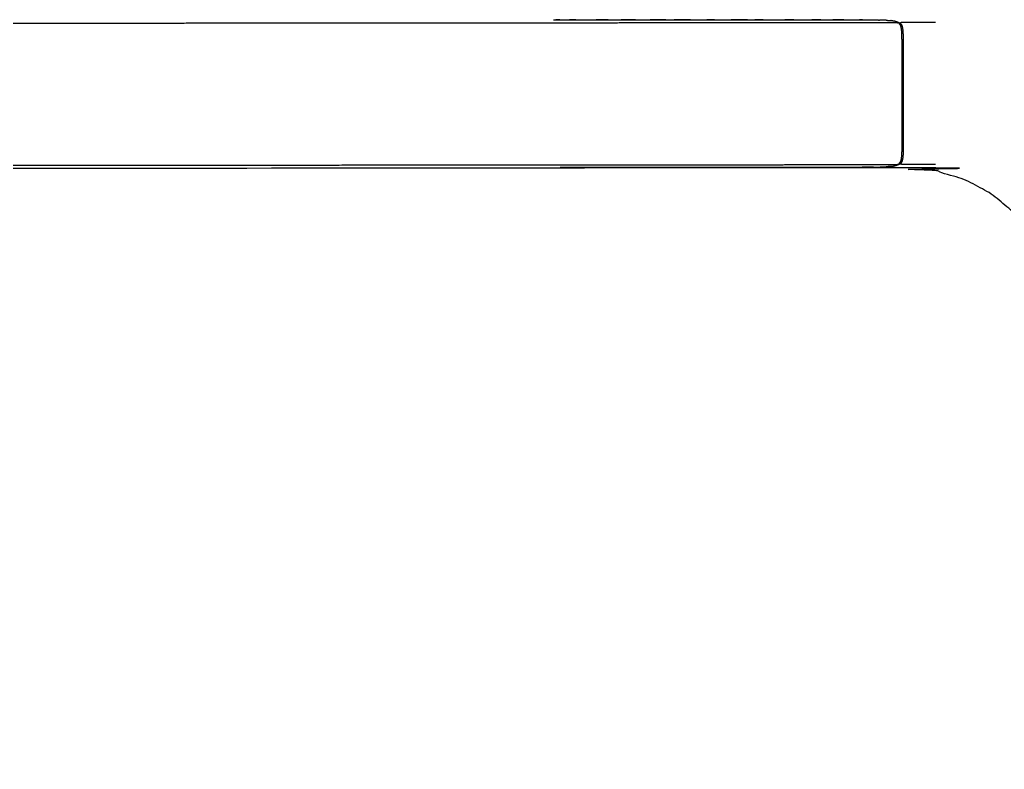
# Model space of a CAD drawing. Header units: millimetres. Extents: x 3429 to 24139, y -631 to 9878.
# Drawn here: x 8294.75 to 8310.54, y 3726.3 to 3738.31 of the extents above; entities that cross this region are included whole.
import ezdxf

# ---------------------------------------------------------------- set-up
doc = ezdxf.new("R2010")
doc.units = ezdxf.units.MM
doc.layers.add('multid_gorunus_4', color=15, linetype='Continuous', lineweight=9)
doc.layers.add('multid_gorunus_5', color=193, linetype='Continuous', lineweight=5)

# ---------------------------------------------------------------- blocks, each defined once
blk = doc.blocks.new('grup-2')
at = {"layer": 'multid_gorunus_4', "lineweight": -3}
for points, knots in [([(2182.119, 6201.733), (2182.133, 6201.733), (2182.146, 6201.733), (2182.164, 6201.733), (2182.181, 6201.733), (2182.202, 6201.733), (2182.224, 6201.733), (2182.249, 6201.733), (2182.274, 6201.733), (2182.304, 6201.733), (2182.333, 6201.733), (2182.367, 6201.733), (2182.4, 6201.733), (2182.435, 6201.733), (2182.469, 6201.733), (2182.501, 6201.733), (2182.534, 6201.733), (2182.561, 6201.733), (2182.589, 6201.733), (2182.608, 6201.733), (2182.627, 6201.733), (2182.64, 6201.732), (2182.653, 6201.732), (2182.662, 6201.73), (2182.671, 6201.728), (2182.677, 6201.725), (2182.684, 6201.721)], [0, 0, 0, 1, 1, 2, 2, 3, 3, 4, 4, 5, 5, 6, 6, 7, 7, 8, 8, 9, 9, 10, 10, 11, 11, 12, 12, 13, 13, 13]), ([(2182.119, 6201.733), (2182.133, 6201.733), (2182.146, 6201.733), (2182.164, 6201.733), (2182.181, 6201.733), (2182.202, 6201.733), (2182.224, 6201.733), (2182.249, 6201.733), (2182.274, 6201.733), (2182.304, 6201.733), (2182.333, 6201.733), (2182.367, 6201.733), (2182.4, 6201.733), (2182.435, 6201.733), (2182.469, 6201.733), (2182.501, 6201.733), (2182.534, 6201.733), (2182.561, 6201.733), (2182.589, 6201.733), (2182.608, 6201.733), (2182.627, 6201.733), (2182.64, 6201.732), (2182.653, 6201.732), (2182.662, 6201.73), (2182.671, 6201.728), (2182.677, 6201.725), (2182.684, 6201.721)], [0, 0, 0, 1, 1, 2, 2, 3, 3, 4, 4, 5, 5, 6, 6, 7, 7, 8, 8, 9, 9, 10, 10, 11, 11, 12, 12, 13, 13, 13]), ([(2182.751, 6201.746), (2182.747, 6201.745), (2182.743, 6201.745), (2182.732, 6201.742), (2182.722, 6201.74), (2182.714, 6201.737), (2182.706, 6201.734), (2182.7, 6201.731), (2182.694, 6201.728), (2182.689, 6201.725), (2182.684, 6201.721), (2182.68, 6201.717), (2182.675, 6201.713), (2182.671, 6201.709), (2182.668, 6201.704), (2182.665, 6201.699), (2182.661, 6201.693), (2182.659, 6201.687), (2182.656, 6201.681), (2182.653, 6201.673), (2182.651, 6201.666), (2182.649, 6201.657), (2182.647, 6201.648), (2182.645, 6201.637), (2182.644, 6201.627), (2182.642, 6201.615), (2182.641, 6201.603), (2182.64, 6201.589), (2182.639, 6201.575), (2182.638, 6201.559), (2182.637, 6201.543), (2182.637, 6201.525), (2182.636, 6201.506), (2182.636, 6201.486), (2182.635, 6201.465), (2182.635, 6201.442), (2182.635, 6201.419), (2182.634, 6201.394), (2182.634, 6201.368), (2182.634, 6201.34), (2182.634, 6201.312), (2182.634, 6201.281), (2182.634, 6201.249), (2182.634, 6201.215), (2182.634, 6201.181), (2182.634, 6201.144), (2182.634, 6201.107), (2182.634, 6201.068), (2182.634, 6201.028), (2182.634, 6200.987), (2182.634, 6200.946), (2182.634, 6200.903), (2182.634, 6200.861), (2182.634, 6200.817), (2182.634, 6200.773), (2182.634, 6200.728), (2182.634, 6200.684), (2182.634, 6200.639), (2182.634, 6200.594), (2182.634, 6200.549), (2182.634, 6200.504), (2182.634, 6200.459), (2182.634, 6200.415), (2182.634, 6200.371), (2182.634, 6200.327), (2182.634, 6200.285), (2182.633, 6200.242), (2182.633, 6200.201), (2182.633, 6200.16), (2182.633, 6200.12), (2182.633, 6200.081), (2182.633, 6200.044), (2182.633, 6200.007), (2182.633, 6199.973), (2182.633, 6199.939), (2182.633, 6199.907), (2182.633, 6199.876), (2182.633, 6199.848), (2182.633, 6199.819), (2182.633, 6199.794), (2182.633, 6199.768), (2182.634, 6199.745), (2182.634, 6199.722), (2182.634, 6199.702), (2182.635, 6199.681), (2182.635, 6199.663), (2182.636, 6199.645), (2182.637, 6199.629), (2182.637, 6199.613), (2182.638, 6199.599), (2182.64, 6199.585), (2182.641, 6199.573), (2182.642, 6199.561), (2182.644, 6199.55), (2182.646, 6199.54), (2182.648, 6199.531), (2182.65, 6199.522), (2182.652, 6199.515), (2182.654, 6199.507), (2182.657, 6199.501), (2182.66, 6199.494), (2182.663, 6199.489), (2182.666, 6199.484), (2182.67, 6199.479), (2182.674, 6199.475), (2182.678, 6199.471), (2182.682, 6199.467), (2182.687, 6199.463), (2182.692, 6199.46), (2182.698, 6199.456), (2182.704, 6199.453), (2182.712, 6199.451), (2182.72, 6199.448), (2182.731, 6199.445), (2182.741, 6199.443), (2182.745, 6199.442), (2182.75, 6199.442)], [123.680145, 123.680145, 123.680145, 124, 124, 125, 125, 126, 126, 127, 127, 128, 128, 129, 129, 130, 130, 131, 131, 132, 132, 133, 133, 134, 134, 135, 135, 136, 136, 137, 137, 138, 138, 139, 139, 140, 140, 141, 141, 142, 142, 143, 143, 144, 144, 145, 145, 146, 146, 147, 147, 148, 148, 149, 149, 150, 150, 151, 151, 152, 152, 153, 153, 154, 154, 155, 155, 156, 156, 157, 157, 158, 158, 159, 159, 160, 160, 161, 161, 162, 162, 163, 163, 164, 164, 165, 165, 166, 166, 167, 167, 168, 168, 169, 169, 170, 170, 171, 171, 172, 172, 173, 173, 174, 174, 175, 175, 176, 176, 177, 177, 178, 178, 179, 179, 180, 180, 180.319855, 180.319855, 180.319855]), ([(2182.751, 6201.746), (2182.747, 6201.745), (2182.743, 6201.745), (2182.732, 6201.742), (2182.722, 6201.74), (2182.714, 6201.737), (2182.706, 6201.734), (2182.7, 6201.731), (2182.694, 6201.728), (2182.689, 6201.725), (2182.684, 6201.721), (2182.68, 6201.717), (2182.675, 6201.713), (2182.671, 6201.709), (2182.668, 6201.704), (2182.665, 6201.699), (2182.661, 6201.693), (2182.659, 6201.687), (2182.656, 6201.681), (2182.653, 6201.673), (2182.651, 6201.666), (2182.649, 6201.657), (2182.647, 6201.648), (2182.645, 6201.637), (2182.644, 6201.627), (2182.642, 6201.615), (2182.641, 6201.603), (2182.64, 6201.589), (2182.639, 6201.575), (2182.638, 6201.559), (2182.637, 6201.543), (2182.637, 6201.525), (2182.636, 6201.506), (2182.636, 6201.486), (2182.635, 6201.465), (2182.635, 6201.442), (2182.635, 6201.419), (2182.634, 6201.394), (2182.634, 6201.368), (2182.634, 6201.34), (2182.634, 6201.312), (2182.634, 6201.281), (2182.634, 6201.249), (2182.634, 6201.215), (2182.634, 6201.181), (2182.634, 6201.144), (2182.634, 6201.107), (2182.634, 6201.068), (2182.634, 6201.028), (2182.634, 6200.987), (2182.634, 6200.946), (2182.634, 6200.903), (2182.634, 6200.861), (2182.634, 6200.817), (2182.634, 6200.773), (2182.634, 6200.728), (2182.634, 6200.684), (2182.634, 6200.639), (2182.634, 6200.594), (2182.634, 6200.549), (2182.634, 6200.504), (2182.634, 6200.459), (2182.634, 6200.415), (2182.634, 6200.371), (2182.634, 6200.327), (2182.634, 6200.285), (2182.633, 6200.242), (2182.633, 6200.201), (2182.633, 6200.16), (2182.633, 6200.12), (2182.633, 6200.081), (2182.633, 6200.044), (2182.633, 6200.007), (2182.633, 6199.973), (2182.633, 6199.939), (2182.633, 6199.907), (2182.633, 6199.876), (2182.633, 6199.848), (2182.633, 6199.819), (2182.633, 6199.794), (2182.633, 6199.768), (2182.634, 6199.745), (2182.634, 6199.722), (2182.634, 6199.702), (2182.635, 6199.681), (2182.635, 6199.663), (2182.636, 6199.645), (2182.637, 6199.629), (2182.637, 6199.613), (2182.638, 6199.599), (2182.64, 6199.585), (2182.641, 6199.573), (2182.642, 6199.561), (2182.644, 6199.55), (2182.646, 6199.54), (2182.648, 6199.531), (2182.65, 6199.522), (2182.652, 6199.515), (2182.654, 6199.507), (2182.657, 6199.501), (2182.66, 6199.494), (2182.663, 6199.489), (2182.666, 6199.484), (2182.67, 6199.479), (2182.674, 6199.475), (2182.678, 6199.471), (2182.682, 6199.467), (2182.687, 6199.463), (2182.692, 6199.46), (2182.698, 6199.456), (2182.704, 6199.453), (2182.712, 6199.451), (2182.72, 6199.448), (2182.731, 6199.445), (2182.741, 6199.443), (2182.745, 6199.442), (2182.75, 6199.442)], [123.680145, 123.680145, 123.680145, 124, 124, 125, 125, 126, 126, 127, 127, 128, 128, 129, 129, 130, 130, 131, 131, 132, 132, 133, 133, 134, 134, 135, 135, 136, 136, 137, 137, 138, 138, 139, 139, 140, 140, 141, 141, 142, 142, 143, 143, 144, 144, 145, 145, 146, 146, 147, 147, 148, 148, 149, 149, 150, 150, 151, 151, 152, 152, 153, 153, 154, 154, 155, 155, 156, 156, 157, 157, 158, 158, 159, 159, 160, 160, 161, 161, 162, 162, 163, 163, 164, 164, 165, 165, 166, 166, 167, 167, 168, 168, 169, 169, 170, 170, 171, 171, 172, 172, 173, 173, 174, 174, 175, 175, 176, 176, 177, 177, 178, 178, 179, 179, 180, 180, 180.319855, 180.319855, 180.319855]), ([(2182.707, 6201.721), (2182.712, 6201.725), (2182.718, 6201.728), (2182.723, 6201.732), (2182.728, 6201.736)], [1, 1, 1, 2, 2, 3, 3, 3]), ([(2182.707, 6201.721), (2182.712, 6201.725), (2182.718, 6201.728), (2182.723, 6201.732), (2182.728, 6201.736)], [1, 1, 1, 2, 2, 3, 3, 3]), ([(2233.072, 6198.072), (2233.068, 6198.079), (2233.064, 6198.086), (2233.053, 6198.097), (2233.041, 6198.107), (2233.02, 6198.123), (2232.998, 6198.14), (2232.964, 6198.165), (2232.929, 6198.19), (2232.878, 6198.227), (2232.827, 6198.264), (2232.763, 6198.31), (2232.699, 6198.357), (2232.625, 6198.409), (2232.551, 6198.461), (2232.47, 6198.517), (2232.389, 6198.573), (2232.305, 6198.63), (2232.221, 6198.687), (2232.133, 6198.745), (2232.046, 6198.802), (2231.957, 6198.859), (2231.867, 6198.916), (2231.776, 6198.973), (2231.685, 6199.03), (2231.593, 6199.085), (2231.5, 6199.141), (2231.407, 6199.196), (2231.314, 6199.25), (2231.22, 6199.304), (2231.126, 6199.357), (2231.032, 6199.409), (2230.937, 6199.462), (2230.841, 6199.513), (2230.745, 6199.564), (2230.649, 6199.615), (2230.552, 6199.665), (2230.454, 6199.714), (2230.357, 6199.763), (2230.258, 6199.811), (2230.16, 6199.859), (2230.061, 6199.906), (2229.962, 6199.952), (2229.862, 6199.998), (2229.761, 6200.044), (2229.661, 6200.088), (2229.56, 6200.133), (2229.458, 6200.176), (2229.356, 6200.219), (2229.254, 6200.261), (2229.151, 6200.304), (2229.048, 6200.345), (2228.945, 6200.386), (2228.841, 6200.425), (2228.737, 6200.465), (2228.632, 6200.504), (2228.527, 6200.542), (2228.421, 6200.579), (2228.316, 6200.617), (2228.21, 6200.653), (2228.103, 6200.689), (2227.996, 6200.723), (2227.89, 6200.758), (2227.782, 6200.791), (2227.674, 6200.825), (2227.566, 6200.857), (2227.458, 6200.889), (2227.349, 6200.92), (2227.24, 6200.95), (2227.13, 6200.98), (2227.021, 6201.009), (2226.91, 6201.037), (2226.8, 6201.065), (2226.689, 6201.092), (2226.579, 6201.118), (2226.467, 6201.144), (2226.356, 6201.169), (2226.244, 6201.193), (2226.132, 6201.216), (2226.019, 6201.239), (2225.907, 6201.261), (2225.794, 6201.282), (2225.681, 6201.303), (2225.563, 6201.322), (2225.446, 6201.342), (2225.32, 6201.36), (2225.194, 6201.378), (2225.055, 6201.395), (2224.916, 6201.412), (2224.761, 6201.427), (2224.606, 6201.443), (2224.431, 6201.457), (2224.255, 6201.472), (2224.055, 6201.485), (2223.855, 6201.498), (2223.626, 6201.51), (2223.397, 6201.523), (2223.136, 6201.534), (2222.875, 6201.545), (2222.577, 6201.555), (2222.279, 6201.566), (2221.941, 6201.575), (2221.603, 6201.584), (2221.22, 6201.593), (2220.837, 6201.601), (2220.406, 6201.609), (2219.975, 6201.617), (2219.491, 6201.624), (2219.007, 6201.631), (2218.467, 6201.637), (2217.927, 6201.643), (2217.326, 6201.649), (2216.725, 6201.654), (2216.06, 6201.66), (2215.395, 6201.665), (2214.673, 6201.669), (2213.951, 6201.674), (2213.181, 6201.678), (2212.411, 6201.682), (2211.6, 6201.686), (2210.79, 6201.689), (2209.947, 6201.693), (2209.104, 6201.696), (2208.236, 6201.698), (2207.369, 6201.701), (2206.486, 6201.704), (2205.602, 6201.706), (2204.71, 6201.708), (2203.818, 6201.71), (2202.926, 6201.712), (2202.034, 6201.714), (2201.15, 6201.715), (2200.266, 6201.717), (2199.397, 6201.718), (2198.529, 6201.719), (2197.684, 6201.72), (2197.44, 6201.721), (2196.627, 6201.721), (2195.815, 6201.722), (2195.042, 6201.723), (2194.269, 6201.724), (2193.545, 6201.724), (2192.82, 6201.725), (2192.151, 6201.725), (2191.483, 6201.726), (2190.878, 6201.727), (2190.274, 6201.727), (2189.73, 6201.727), (2189.185, 6201.728), (2188.698, 6201.728), (2188.211, 6201.729), (2187.778, 6201.729), (2187.344, 6201.729), (2186.961, 6201.73), (2186.577, 6201.73), (2186.24, 6201.73), (2185.903, 6201.73), (2185.609, 6201.731), (2185.315, 6201.731), (2185.06, 6201.731), (2184.805, 6201.731), (2184.587, 6201.731), (2184.368, 6201.732), (2184.182, 6201.732), (2183.996, 6201.732), (2183.841, 6201.732), (2183.686, 6201.732), (2183.558, 6201.732), (2183.43, 6201.732), (2183.327, 6201.732), (2183.224, 6201.732), (2183.143, 6201.732), (2183.062, 6201.733), (2183, 6201.733), (2182.938, 6201.733), (2182.893, 6201.733), (2182.847, 6201.733), (2182.815, 6201.733), (2182.783, 6201.733), (2182.762, 6201.732), (2182.741, 6201.732), (2182.73, 6201.73), (2182.718, 6201.728)], [0, 0, 0, 1, 1, 2, 2, 3, 3, 4, 4, 5, 5, 6, 6, 7, 7, 8, 8, 9, 9, 10, 10, 11, 11, 12, 12, 13, 13, 14, 14, 15, 15, 16, 16, 17, 17, 18, 18, 19, 19, 20, 20, 21, 21, 22, 22, 23, 23, 24, 24, 25, 25, 26, 26, 27, 27, 28, 28, 29, 29, 30, 30, 31, 31, 32, 32, 33, 33, 34, 34, 35, 35, 36, 36, 37, 37, 38, 38, 39, 39, 40, 40, 41, 41, 42, 42, 43, 43, 44, 44, 45, 45, 46, 46, 47, 47, 48, 48, 49, 49, 50, 50, 51, 51, 52, 52, 53, 53, 54, 54, 55, 55, 56, 56, 57, 57, 58, 58, 59, 59, 60, 60, 61, 61, 62, 62, 63, 63, 64, 64, 65, 65, 66, 66, 67, 67, 68, 68, 69, 69, 70, 70, 71, 71, 72, 72, 73, 73, 74, 74, 75, 75, 76, 76, 77, 77, 78, 78, 79, 79, 80, 80, 81, 81, 82, 82, 83, 83, 84, 84, 85, 85, 86, 86, 87, 87, 88, 88, 89, 89, 90, 90, 91, 91, 91]), ([(2233.072, 6198.072), (2233.068, 6198.079), (2233.064, 6198.086), (2233.053, 6198.097), (2233.041, 6198.107), (2233.02, 6198.123), (2232.998, 6198.14), (2232.964, 6198.165), (2232.929, 6198.19), (2232.878, 6198.227), (2232.827, 6198.264), (2232.763, 6198.31), (2232.699, 6198.357), (2232.625, 6198.409), (2232.551, 6198.461), (2232.47, 6198.517), (2232.389, 6198.573), (2232.305, 6198.63), (2232.221, 6198.687), (2232.133, 6198.745), (2232.046, 6198.802), (2231.957, 6198.859), (2231.867, 6198.916), (2231.776, 6198.973), (2231.685, 6199.03), (2231.593, 6199.085), (2231.5, 6199.141), (2231.407, 6199.196), (2231.314, 6199.25), (2231.22, 6199.304), (2231.126, 6199.357), (2231.032, 6199.409), (2230.937, 6199.462), (2230.841, 6199.513), (2230.745, 6199.564), (2230.649, 6199.615), (2230.552, 6199.665), (2230.454, 6199.714), (2230.357, 6199.763), (2230.258, 6199.811), (2230.16, 6199.859), (2230.061, 6199.906), (2229.962, 6199.952), (2229.862, 6199.998), (2229.761, 6200.044), (2229.661, 6200.088), (2229.56, 6200.133), (2229.458, 6200.176), (2229.356, 6200.219), (2229.254, 6200.261), (2229.151, 6200.304), (2229.048, 6200.345), (2228.945, 6200.386), (2228.841, 6200.425), (2228.737, 6200.465), (2228.632, 6200.504), (2228.527, 6200.542), (2228.421, 6200.579), (2228.316, 6200.617), (2228.21, 6200.653), (2228.103, 6200.689), (2227.996, 6200.723), (2227.89, 6200.758), (2227.782, 6200.791), (2227.674, 6200.825), (2227.566, 6200.857), (2227.458, 6200.889), (2227.349, 6200.92), (2227.24, 6200.95), (2227.13, 6200.98), (2227.021, 6201.009), (2226.91, 6201.037), (2226.8, 6201.065), (2226.689, 6201.092), (2226.579, 6201.118), (2226.467, 6201.144), (2226.356, 6201.169), (2226.244, 6201.193), (2226.132, 6201.216), (2226.019, 6201.239), (2225.907, 6201.261), (2225.794, 6201.282), (2225.681, 6201.303), (2225.563, 6201.322), (2225.446, 6201.342), (2225.32, 6201.36), (2225.194, 6201.378), (2225.055, 6201.395), (2224.916, 6201.412), (2224.761, 6201.427), (2224.606, 6201.443), (2224.431, 6201.457), (2224.255, 6201.472), (2224.055, 6201.485), (2223.855, 6201.498), (2223.626, 6201.51), (2223.397, 6201.523), (2223.136, 6201.534), (2222.875, 6201.545), (2222.577, 6201.555), (2222.279, 6201.566), (2221.941, 6201.575), (2221.603, 6201.584), (2221.22, 6201.593), (2220.837, 6201.601), (2220.406, 6201.609), (2219.975, 6201.617), (2219.491, 6201.624), (2219.007, 6201.631), (2218.467, 6201.637), (2217.927, 6201.643), (2217.326, 6201.649), (2216.725, 6201.654), (2216.06, 6201.66), (2215.395, 6201.665), (2214.673, 6201.669), (2213.951, 6201.674), (2213.181, 6201.678), (2212.411, 6201.682), (2211.6, 6201.686), (2210.79, 6201.689), (2209.947, 6201.693), (2209.104, 6201.696), (2208.236, 6201.698), (2207.369, 6201.701), (2206.486, 6201.704), (2205.602, 6201.706), (2204.71, 6201.708), (2203.818, 6201.71), (2202.926, 6201.712), (2202.034, 6201.714), (2201.15, 6201.715), (2200.266, 6201.717), (2199.397, 6201.718), (2198.529, 6201.719), (2197.684, 6201.72), (2197.44, 6201.721), (2196.627, 6201.721), (2195.815, 6201.722), (2195.042, 6201.723), (2194.269, 6201.724), (2193.545, 6201.724), (2192.82, 6201.725), (2192.151, 6201.725), (2191.483, 6201.726), (2190.878, 6201.727), (2190.274, 6201.727), (2189.73, 6201.727), (2189.185, 6201.728), (2188.698, 6201.728), (2188.211, 6201.729), (2187.778, 6201.729), (2187.344, 6201.729), (2186.961, 6201.73), (2186.577, 6201.73), (2186.24, 6201.73), (2185.903, 6201.73), (2185.609, 6201.731), (2185.315, 6201.731), (2185.06, 6201.731), (2184.805, 6201.731), (2184.587, 6201.731), (2184.368, 6201.732), (2184.182, 6201.732), (2183.996, 6201.732), (2183.841, 6201.732), (2183.686, 6201.732), (2183.558, 6201.732), (2183.43, 6201.732), (2183.327, 6201.732), (2183.224, 6201.732), (2183.143, 6201.732), (2183.062, 6201.733), (2183, 6201.733), (2182.938, 6201.733), (2182.893, 6201.733), (2182.847, 6201.733), (2182.815, 6201.733), (2182.783, 6201.733), (2182.762, 6201.732), (2182.741, 6201.732), (2182.73, 6201.73), (2182.718, 6201.728)], [0, 0, 0, 1, 1, 2, 2, 3, 3, 4, 4, 5, 5, 6, 6, 7, 7, 8, 8, 9, 9, 10, 10, 11, 11, 12, 12, 13, 13, 14, 14, 15, 15, 16, 16, 17, 17, 18, 18, 19, 19, 20, 20, 21, 21, 22, 22, 23, 23, 24, 24, 25, 25, 26, 26, 27, 27, 28, 28, 29, 29, 30, 30, 31, 31, 32, 32, 33, 33, 34, 34, 35, 35, 36, 36, 37, 37, 38, 38, 39, 39, 40, 40, 41, 41, 42, 42, 43, 43, 44, 44, 45, 45, 46, 46, 47, 47, 48, 48, 49, 49, 50, 50, 51, 51, 52, 52, 53, 53, 54, 54, 55, 55, 56, 56, 57, 57, 58, 58, 59, 59, 60, 60, 61, 61, 62, 62, 63, 63, 64, 64, 65, 65, 66, 66, 67, 67, 68, 68, 69, 69, 70, 70, 71, 71, 72, 72, 73, 73, 74, 74, 75, 75, 76, 76, 77, 77, 78, 78, 79, 79, 80, 80, 81, 81, 82, 82, 83, 83, 84, 84, 85, 85, 86, 86, 87, 87, 88, 88, 89, 89, 90, 90, 91, 91, 91]), ([(2182.728, 6201.736), (2182.735, 6201.739), (2182.741, 6201.742), (2182.749, 6201.745), (2182.758, 6201.748), (2182.768, 6201.751), (2182.779, 6201.753)], [0, 0, 0, 1, 1, 2, 2, 3, 3, 3]), ([(2182.728, 6201.736), (2182.735, 6201.739), (2182.741, 6201.742), (2182.749, 6201.745), (2182.758, 6201.748), (2182.768, 6201.751), (2182.779, 6201.753)], [0, 0, 0, 1, 1, 2, 2, 3, 3, 3]), ([(2182.779, 6201.753), (2182.791, 6201.755), (2182.804, 6201.757), (2182.818, 6201.759), (2182.831, 6201.762)], [1, 1, 1, 2, 2, 3, 3, 3]), ([(2182.779, 6201.753), (2182.791, 6201.755), (2182.804, 6201.757), (2182.818, 6201.759), (2182.831, 6201.762)], [1, 1, 1, 2, 2, 3, 3, 3]), ([(2182.91, 6201.768), (2182.888, 6201.767), (2182.866, 6201.765), (2182.849, 6201.763), (2182.831, 6201.762)], [0, 0, 0, 1, 1, 2, 2, 2]), ([(2182.91, 6201.768), (2182.888, 6201.767), (2182.866, 6201.765), (2182.849, 6201.763), (2182.831, 6201.762)], [0, 0, 0, 1, 1, 2, 2, 2]), ([(2182.91, 6201.768), (2182.931, 6201.769), (2182.951, 6201.769), (2182.978, 6201.771), (2183.004, 6201.772), (2183.008, 6201.772), (2183.012, 6201.772)], [419, 419, 419, 420, 420, 421, 421, 421.133835, 421.133835, 421.133835]), ([(2182.91, 6201.768), (2182.931, 6201.769), (2182.951, 6201.769), (2182.978, 6201.771), (2183.004, 6201.772), (2183.008, 6201.772), (2183.012, 6201.772)], [419, 419, 419, 420, 420, 421, 421, 421.133835, 421.133835, 421.133835]), ([(2188.242, 6201.773), (2188.239, 6201.773), (2188.236, 6201.773), (2188.177, 6201.773), (2188.118, 6201.773), (2188.051, 6201.773), (2187.984, 6201.773), (2187.908, 6201.773), (2187.832, 6201.774), (2187.747, 6201.774), (2187.662, 6201.774), (2187.566, 6201.774), (2187.471, 6201.774), (2187.367, 6201.774), (2187.262, 6201.774), (2187.151, 6201.774), (2187.039, 6201.774), (2186.921, 6201.774), (2186.803, 6201.774), (2186.68, 6201.774), (2186.557, 6201.775), (2186.431, 6201.775), (2186.304, 6201.775), (2186.175, 6201.775), (2186.045, 6201.775), (2185.915, 6201.775), (2185.784, 6201.775), (2185.654, 6201.775), (2185.523, 6201.775), (2185.394, 6201.775), (2185.265, 6201.776), (2185.138, 6201.776), (2185.012, 6201.776), (2184.889, 6201.776), (2184.766, 6201.776), (2184.648, 6201.776), (2184.53, 6201.776), (2184.418, 6201.776), (2184.306, 6201.776), (2184.202, 6201.776), (2184.098, 6201.777), (2184.003, 6201.777), (2183.907, 6201.777), (2183.822, 6201.777), (2183.737, 6201.777), (2183.661, 6201.777), (2183.585, 6201.777), (2183.518, 6201.777), (2183.451, 6201.777), (2183.392, 6201.777), (2183.333, 6201.776), (2183.313, 6201.776), (2183.292, 6201.775), (2183.241, 6201.775), (2183.19, 6201.774), (2183.145, 6201.774), (2183.101, 6201.774), (2183.064, 6201.773), (2183.026, 6201.772), (2183.019, 6201.772), (2183.012, 6201.772)], [388.945268, 388.945268, 388.945268, 389, 389, 390, 390, 391, 391, 392, 392, 393, 393, 394, 394, 395, 395, 396, 396, 397, 397, 398, 398, 399, 399, 400, 400, 401, 401, 402, 402, 403, 403, 404, 404, 405, 405, 406, 406, 407, 407, 408, 408, 409, 409, 410, 410, 411, 411, 412, 412, 413, 413, 414, 414, 415, 415, 416, 416, 417, 417, 417.210526, 417.210526, 417.210526]), ([(2188.242, 6201.773), (2188.239, 6201.773), (2188.236, 6201.773), (2188.177, 6201.773), (2188.118, 6201.773), (2188.051, 6201.773), (2187.984, 6201.773), (2187.908, 6201.773), (2187.832, 6201.774), (2187.747, 6201.774), (2187.662, 6201.774), (2187.566, 6201.774), (2187.471, 6201.774), (2187.367, 6201.774), (2187.262, 6201.774), (2187.151, 6201.774), (2187.039, 6201.774), (2186.921, 6201.774), (2186.803, 6201.774), (2186.68, 6201.774), (2186.557, 6201.775), (2186.431, 6201.775), (2186.304, 6201.775), (2186.175, 6201.775), (2186.045, 6201.775), (2185.915, 6201.775), (2185.784, 6201.775), (2185.654, 6201.775), (2185.523, 6201.775), (2185.394, 6201.775), (2185.265, 6201.776), (2185.138, 6201.776), (2185.012, 6201.776), (2184.889, 6201.776), (2184.766, 6201.776), (2184.648, 6201.776), (2184.53, 6201.776), (2184.418, 6201.776), (2184.306, 6201.776), (2184.202, 6201.776), (2184.098, 6201.777), (2184.003, 6201.777), (2183.907, 6201.777), (2183.822, 6201.777), (2183.737, 6201.777), (2183.661, 6201.777), (2183.585, 6201.777), (2183.518, 6201.777), (2183.451, 6201.777), (2183.392, 6201.777), (2183.333, 6201.776), (2183.313, 6201.776), (2183.292, 6201.775), (2183.241, 6201.775), (2183.19, 6201.774), (2183.145, 6201.774), (2183.101, 6201.774), (2183.064, 6201.773), (2183.026, 6201.772), (2183.019, 6201.772), (2183.012, 6201.772)], [388.945268, 388.945268, 388.945268, 389, 389, 390, 390, 391, 391, 392, 392, 393, 393, 394, 394, 395, 395, 396, 396, 397, 397, 398, 398, 399, 399, 400, 400, 401, 401, 402, 402, 403, 403, 404, 404, 405, 405, 406, 406, 407, 407, 408, 408, 409, 409, 410, 410, 411, 411, 412, 412, 413, 413, 414, 414, 415, 415, 416, 416, 417, 417, 417.210526, 417.210526, 417.210526]), ([(2183.286, 6201.777), (2183.293, 6201.777), (2183.3, 6201.777), (2183.317, 6201.777), (2183.334, 6201.777)], [365.889986, 365.889986, 365.889986, 366, 366, 366.2533175, 366.2533175, 366.2533175]), ([(2183.286, 6201.777), (2183.293, 6201.777), (2183.3, 6201.777), (2183.317, 6201.777), (2183.334, 6201.777)], [365.889986, 365.889986, 365.889986, 366, 366, 366.2533175, 366.2533175, 366.2533175]), ([(2183.585, 6201.777), (2183.587, 6201.777), (2183.588, 6201.777), (2183.675, 6201.777), (2183.761, 6201.777)], [367.976517, 367.976517, 367.976517, 368, 368, 369, 369, 369]), ([(2183.585, 6201.777), (2183.587, 6201.777), (2183.588, 6201.777), (2183.675, 6201.777), (2183.761, 6201.777)], [367.976517, 367.976517, 367.976517, 368, 368, 369, 369, 369]), ([(2185.133, 6201.776), (2185.264, 6201.776), (2185.394, 6201.776), (2185.395, 6201.776), (2185.395, 6201.776)], [147, 147, 147, 148, 148, 148.002713, 148.002713, 148.002713]), ([(2185.133, 6201.776), (2185.264, 6201.776), (2185.394, 6201.776), (2185.395, 6201.776), (2185.395, 6201.776)], [147, 147, 147, 148, 148, 148.002713, 148.002713, 148.002713]), ([(2186.045, 6201.775), (2186.114, 6201.775), (2186.184, 6201.775), (2186.244, 6201.775), (2186.305, 6201.775)], [150.471308, 150.471308, 150.471308, 151, 151, 151.472958, 151.472958, 151.472958]), ([(2186.045, 6201.775), (2186.114, 6201.775), (2186.184, 6201.775), (2186.244, 6201.775), (2186.305, 6201.775)], [150.471308, 150.471308, 150.471308, 151, 151, 151.472958, 151.472958, 151.472958]), ([(2186.44, 6201.775), (2186.564, 6201.775), (2186.689, 6201.775), (2186.689, 6201.775), (2186.689, 6201.775)], [152, 152, 152, 153, 153, 153.001465, 153.001465, 153.001465]), ([(2186.44, 6201.775), (2186.564, 6201.775), (2186.689, 6201.775), (2186.689, 6201.775), (2186.689, 6201.775)], [152, 152, 152, 153, 153, 153.001465, 153.001465, 153.001465]), ([(2186.927, 6201.774), (2187.04, 6201.774), (2187.153, 6201.774), (2187.154, 6201.774), (2187.154, 6201.774)], [154, 154, 154, 155, 155, 155.002286, 155.002286, 155.002286]), ([(2186.927, 6201.774), (2187.04, 6201.774), (2187.153, 6201.774), (2187.154, 6201.774), (2187.154, 6201.774)], [154, 154, 154, 155, 155, 155.002286, 155.002286, 155.002286]), ([(2187.364, 6201.774), (2187.461, 6201.774), (2187.557, 6201.774), (2187.557, 6201.774), (2187.557, 6201.774)], [156, 156, 156, 157, 157, 157.001308, 157.001308, 157.001308]), ([(2187.364, 6201.774), (2187.461, 6201.774), (2187.557, 6201.774), (2187.557, 6201.774), (2187.557, 6201.774)], [156, 156, 156, 157, 157, 157.001308, 157.001308, 157.001308]), ([(2182.707, 6201.721), (2182.703, 6201.717), (2182.699, 6201.713), (2182.695, 6201.709), (2182.691, 6201.704), (2182.688, 6201.699), (2182.685, 6201.693), (2182.682, 6201.687), (2182.679, 6201.681), (2182.677, 6201.673), (2182.674, 6201.666), (2182.672, 6201.657), (2182.67, 6201.648), (2182.669, 6201.637), (2182.667, 6201.627), (2182.666, 6201.615), (2182.664, 6201.603), (2182.663, 6201.589), (2182.662, 6201.575), (2182.661, 6201.559), (2182.661, 6201.543), (2182.66, 6201.525), (2182.659, 6201.506), (2182.659, 6201.486), (2182.659, 6201.465), (2182.658, 6201.442), (2182.658, 6201.419), (2182.658, 6201.394), (2182.658, 6201.368), (2182.658, 6201.34), (2182.658, 6201.312), (2182.658, 6201.281), (2182.658, 6201.249), (2182.658, 6201.215), (2182.658, 6201.181), (2182.658, 6201.144), (2182.658, 6201.107), (2182.658, 6201.068), (2182.658, 6201.028), (2182.658, 6200.987), (2182.657, 6200.946), (2182.657, 6200.903), (2182.657, 6200.861), (2182.657, 6200.817), (2182.657, 6200.773), (2182.657, 6200.728), (2182.657, 6200.684), (2182.657, 6200.639), (2182.657, 6200.594), (2182.657, 6200.549), (2182.657, 6200.504), (2182.657, 6200.459), (2182.657, 6200.415), (2182.657, 6200.371), (2182.657, 6200.327), (2182.657, 6200.285), (2182.657, 6200.242), (2182.657, 6200.201), (2182.657, 6200.16), (2182.657, 6200.12), (2182.657, 6200.081), (2182.657, 6200.044), (2182.657, 6200.007), (2182.657, 6199.973), (2182.657, 6199.939), (2182.657, 6199.907), (2182.657, 6199.876), (2182.657, 6199.848), (2182.657, 6199.819), (2182.657, 6199.794), (2182.657, 6199.768), (2182.657, 6199.745), (2182.657, 6199.722), (2182.658, 6199.702), (2182.658, 6199.681), (2182.659, 6199.663), (2182.659, 6199.645), (2182.66, 6199.629), (2182.661, 6199.613), (2182.662, 6199.599), (2182.663, 6199.585), (2182.664, 6199.573), (2182.666, 6199.561), (2182.667, 6199.55), (2182.669, 6199.54), (2182.671, 6199.531), (2182.673, 6199.522), (2182.675, 6199.515), (2182.678, 6199.507), (2182.681, 6199.501), (2182.683, 6199.494), (2182.687, 6199.489), (2182.69, 6199.484), (2182.693, 6199.479), (2182.697, 6199.475), (2182.701, 6199.471), (2182.706, 6199.467)], [-32, -32, -32, -31, -31, -30, -30, -29, -29, -28, -28, -27, -27, -26, -26, -25, -25, -24, -24, -23, -23, -22, -22, -21, -21, -20, -20, -19, -19, -18, -18, -17, -17, -16, -16, -15, -15, -14, -14, -13, -13, -12, -12, -11, -11, -10, -10, -9, -9, -8, -8, -7, -7, -6, -6, -5, -5, -4, -4, -3, -3, -2, -2, -1, -1, 0, 0, 1, 1, 2, 2, 3, 3, 4, 4, 5, 5, 6, 6, 7, 7, 8, 8, 9, 9, 10, 10, 11, 11, 12, 12, 13, 13, 14, 14, 15, 15, 16, 16, 16]), ([(2182.707, 6201.721), (2182.703, 6201.717), (2182.699, 6201.713), (2182.695, 6201.709), (2182.691, 6201.704), (2182.688, 6201.699), (2182.685, 6201.693), (2182.682, 6201.687), (2182.679, 6201.681), (2182.677, 6201.673), (2182.674, 6201.666), (2182.672, 6201.657), (2182.67, 6201.648), (2182.669, 6201.637), (2182.667, 6201.627), (2182.666, 6201.615), (2182.664, 6201.603), (2182.663, 6201.589), (2182.662, 6201.575), (2182.661, 6201.559), (2182.661, 6201.543), (2182.66, 6201.525), (2182.659, 6201.506), (2182.659, 6201.486), (2182.659, 6201.465), (2182.658, 6201.442), (2182.658, 6201.419), (2182.658, 6201.394), (2182.658, 6201.368), (2182.658, 6201.34), (2182.658, 6201.312), (2182.658, 6201.281), (2182.658, 6201.249), (2182.658, 6201.215), (2182.658, 6201.181), (2182.658, 6201.144), (2182.658, 6201.107), (2182.658, 6201.068), (2182.658, 6201.028), (2182.658, 6200.987), (2182.657, 6200.946), (2182.657, 6200.903), (2182.657, 6200.861), (2182.657, 6200.817), (2182.657, 6200.773), (2182.657, 6200.728), (2182.657, 6200.684), (2182.657, 6200.639), (2182.657, 6200.594), (2182.657, 6200.549), (2182.657, 6200.504), (2182.657, 6200.459), (2182.657, 6200.415), (2182.657, 6200.371), (2182.657, 6200.327), (2182.657, 6200.285), (2182.657, 6200.242), (2182.657, 6200.201), (2182.657, 6200.16), (2182.657, 6200.12), (2182.657, 6200.081), (2182.657, 6200.044), (2182.657, 6200.007), (2182.657, 6199.973), (2182.657, 6199.939), (2182.657, 6199.907), (2182.657, 6199.876), (2182.657, 6199.848), (2182.657, 6199.819), (2182.657, 6199.794), (2182.657, 6199.768), (2182.657, 6199.745), (2182.657, 6199.722), (2182.658, 6199.702), (2182.658, 6199.681), (2182.659, 6199.663), (2182.659, 6199.645), (2182.66, 6199.629), (2182.661, 6199.613), (2182.662, 6199.599), (2182.663, 6199.585), (2182.664, 6199.573), (2182.666, 6199.561), (2182.667, 6199.55), (2182.669, 6199.54), (2182.671, 6199.531), (2182.673, 6199.522), (2182.675, 6199.515), (2182.678, 6199.507), (2182.681, 6199.501), (2182.683, 6199.494), (2182.687, 6199.489), (2182.69, 6199.484), (2182.693, 6199.479), (2182.697, 6199.475), (2182.701, 6199.471), (2182.706, 6199.467)], [-32, -32, -32, -31, -31, -30, -30, -29, -29, -28, -28, -27, -27, -26, -26, -25, -25, -24, -24, -23, -23, -22, -22, -21, -21, -20, -20, -19, -19, -18, -18, -17, -17, -16, -16, -15, -15, -14, -14, -13, -13, -12, -12, -11, -11, -10, -10, -9, -9, -8, -8, -7, -7, -6, -6, -5, -5, -4, -4, -3, -3, -2, -2, -1, -1, 0, 0, 1, 1, 2, 2, 3, 3, 4, 4, 5, 5, 6, 6, 7, 7, 8, 8, 9, 9, 10, 10, 11, 11, 12, 12, 13, 13, 14, 14, 15, 15, 16, 16, 16]), ([(2182.117, 6199.455), (2182.131, 6199.455), (2182.144, 6199.455), (2182.162, 6199.455), (2182.179, 6199.455), (2182.201, 6199.455), (2182.222, 6199.455), (2182.248, 6199.455), (2182.273, 6199.455), (2182.302, 6199.455), (2182.332, 6199.455), (2182.365, 6199.455), (2182.399, 6199.455), (2182.433, 6199.455), (2182.467, 6199.455), (2182.5, 6199.455), (2182.532, 6199.455), (2182.56, 6199.455), (2182.587, 6199.455), (2182.606, 6199.455), (2182.625, 6199.455), (2182.638, 6199.456), (2182.651, 6199.456), (2182.66, 6199.458), (2182.669, 6199.46), (2182.676, 6199.463), (2182.682, 6199.467)], [0, 0, 0, 1, 1, 2, 2, 3, 3, 4, 4, 5, 5, 6, 6, 7, 7, 8, 8, 9, 9, 10, 10, 11, 11, 12, 12, 13, 13, 13]), ([(2182.117, 6199.455), (2182.131, 6199.455), (2182.144, 6199.455), (2182.162, 6199.455), (2182.179, 6199.455), (2182.201, 6199.455), (2182.222, 6199.455), (2182.248, 6199.455), (2182.273, 6199.455), (2182.302, 6199.455), (2182.332, 6199.455), (2182.365, 6199.455), (2182.399, 6199.455), (2182.433, 6199.455), (2182.467, 6199.455), (2182.5, 6199.455), (2182.532, 6199.455), (2182.56, 6199.455), (2182.587, 6199.455), (2182.606, 6199.455), (2182.625, 6199.455), (2182.638, 6199.456), (2182.651, 6199.456), (2182.66, 6199.458), (2182.669, 6199.46), (2182.676, 6199.463), (2182.682, 6199.467)], [0, 0, 0, 1, 1, 2, 2, 3, 3, 4, 4, 5, 5, 6, 6, 7, 7, 8, 8, 9, 9, 10, 10, 11, 11, 12, 12, 13, 13, 13]), ([(2182.726, 6199.452), (2182.721, 6199.456), (2182.716, 6199.46), (2182.711, 6199.463), (2182.706, 6199.467)], [2, 2, 2, 3, 3, 4, 4, 4]), ([(2182.726, 6199.452), (2182.721, 6199.456), (2182.716, 6199.46), (2182.711, 6199.463), (2182.706, 6199.467)], [2, 2, 2, 3, 3, 4, 4, 4]), ([(2182.777, 6199.435), (2182.767, 6199.437), (2182.756, 6199.44), (2182.748, 6199.442), (2182.739, 6199.445), (2182.733, 6199.449), (2182.726, 6199.452)], [-1, -1, -1, 0, 0, 1, 1, 2, 2, 2]), ([(2182.777, 6199.435), (2182.767, 6199.437), (2182.756, 6199.44), (2182.748, 6199.442), (2182.739, 6199.445), (2182.733, 6199.449), (2182.726, 6199.452)], [-1, -1, -1, 0, 0, 1, 1, 2, 2, 2]), ([(2182.83, 6199.426), (2182.816, 6199.428), (2182.802, 6199.43), (2182.79, 6199.432), (2182.777, 6199.435)], [2, 2, 2, 3, 3, 4, 4, 4]), ([(2182.83, 6199.426), (2182.816, 6199.428), (2182.802, 6199.43), (2182.79, 6199.432), (2182.777, 6199.435)], [2, 2, 2, 3, 3, 4, 4, 4]), ([(2182.83, 6199.426), (2182.847, 6199.424), (2182.865, 6199.422), (2182.886, 6199.421), (2182.908, 6199.419)], [0, 0, 0, 1, 1, 2, 2, 2]), ([(2182.83, 6199.426), (2182.847, 6199.424), (2182.865, 6199.422), (2182.886, 6199.421), (2182.908, 6199.419)], [0, 0, 0, 1, 1, 2, 2, 2]), ([(2183.109, 6199.414), (2183.088, 6199.414), (2183.066, 6199.414), (2183.034, 6199.415), (2183.002, 6199.416), (2182.976, 6199.417), (2182.95, 6199.418), (2182.929, 6199.419), (2182.908, 6199.419)], [83.301867, 83.301867, 83.301867, 84, 84, 85, 85, 86, 86, 87, 87, 87]), ([(2183.109, 6199.414), (2183.088, 6199.414), (2183.066, 6199.414), (2183.034, 6199.415), (2183.002, 6199.416), (2182.976, 6199.417), (2182.95, 6199.418), (2182.929, 6199.419), (2182.908, 6199.419)], [83.301867, 83.301867, 83.301867, 84, 84, 85, 85, 86, 86, 87, 87, 87]), ([(2183.109, 6199.414), (2183.149, 6199.413), (2183.188, 6199.413), (2183.208, 6199.412), (2183.229, 6199.411), (2183.28, 6199.411), (2183.331, 6199.41), (2183.39, 6199.41), (2183.449, 6199.41), (2183.516, 6199.41), (2183.583, 6199.41), (2183.659, 6199.409), (2183.735, 6199.409), (2183.82, 6199.409), (2183.906, 6199.409), (2184.001, 6199.409), (2184.096, 6199.409), (2184.201, 6199.409), (2184.305, 6199.409), (2184.416, 6199.409), (2184.528, 6199.409), (2184.646, 6199.409), (2184.764, 6199.409), (2184.887, 6199.408), (2185.01, 6199.408), (2185.137, 6199.408), (2185.263, 6199.408), (2185.393, 6199.408), (2185.522, 6199.408), (2185.652, 6199.408), (2185.783, 6199.408), (2185.913, 6199.408), (2186.044, 6199.408), (2186.173, 6199.407), (2186.302, 6199.407), (2186.429, 6199.407), (2186.556, 6199.407), (2186.679, 6199.407), (2186.802, 6199.407), (2186.919, 6199.407), (2187.037, 6199.407), (2187.149, 6199.407), (2187.261, 6199.407), (2187.365, 6199.407), (2187.469, 6199.407), (2187.565, 6199.406), (2187.66, 6199.406), (2187.745, 6199.406), (2187.831, 6199.406), (2187.907, 6199.406), (2187.983, 6199.406), (2188.05, 6199.406), (2188.117, 6199.406), (2188.127, 6199.406), (2188.137, 6199.406)], [90.111111, 90.111111, 90.111111, 91, 91, 92, 92, 93, 93, 94, 94, 95, 95, 96, 96, 97, 97, 98, 98, 99, 99, 100, 100, 101, 101, 102, 102, 103, 103, 104, 104, 105, 105, 106, 106, 107, 107, 108, 108, 109, 109, 110, 110, 111, 111, 112, 112, 113, 113, 114, 114, 115, 115, 116, 116, 116.169368, 116.169368, 116.169368]), ([(2183.109, 6199.414), (2183.149, 6199.413), (2183.188, 6199.413), (2183.208, 6199.412), (2183.229, 6199.411), (2183.28, 6199.411), (2183.331, 6199.41), (2183.39, 6199.41), (2183.449, 6199.41), (2183.516, 6199.41), (2183.583, 6199.41), (2183.659, 6199.409), (2183.735, 6199.409), (2183.82, 6199.409), (2183.906, 6199.409), (2184.001, 6199.409), (2184.096, 6199.409), (2184.201, 6199.409), (2184.305, 6199.409), (2184.416, 6199.409), (2184.528, 6199.409), (2184.646, 6199.409), (2184.764, 6199.409), (2184.887, 6199.408), (2185.01, 6199.408), (2185.137, 6199.408), (2185.263, 6199.408), (2185.393, 6199.408), (2185.522, 6199.408), (2185.652, 6199.408), (2185.783, 6199.408), (2185.913, 6199.408), (2186.044, 6199.408), (2186.173, 6199.407), (2186.302, 6199.407), (2186.429, 6199.407), (2186.556, 6199.407), (2186.679, 6199.407), (2186.802, 6199.407), (2186.919, 6199.407), (2187.037, 6199.407), (2187.149, 6199.407), (2187.261, 6199.407), (2187.365, 6199.407), (2187.469, 6199.407), (2187.565, 6199.406), (2187.66, 6199.406), (2187.745, 6199.406), (2187.831, 6199.406), (2187.907, 6199.406), (2187.983, 6199.406), (2188.05, 6199.406), (2188.117, 6199.406), (2188.127, 6199.406), (2188.137, 6199.406)], [90.111111, 90.111111, 90.111111, 91, 91, 92, 92, 93, 93, 94, 94, 95, 95, 96, 96, 97, 97, 98, 98, 99, 99, 100, 100, 101, 101, 102, 102, 103, 103, 104, 104, 105, 105, 106, 106, 107, 107, 108, 108, 109, 109, 110, 110, 111, 111, 112, 112, 113, 113, 114, 114, 115, 115, 116, 116, 116.169368, 116.169368, 116.169368]), ([(2184.163, 6199.409), (2184.163, 6199.409), (2184.162, 6199.409), (2184.057, 6199.409), (2183.952, 6199.409), (2183.929, 6199.409), (2183.906, 6199.409)], [264.999047, 264.999047, 264.999047, 265, 265, 266, 266, 266.239627, 266.239627, 266.239627]), ([(2184.163, 6199.409), (2184.163, 6199.409), (2184.162, 6199.409), (2184.057, 6199.409), (2183.952, 6199.409), (2183.929, 6199.409), (2183.906, 6199.409)], [264.999047, 264.999047, 264.999047, 265, 265, 266, 266, 266.239627, 266.239627, 266.239627]), ([(2184.627, 6199.409), (2184.627, 6199.409), (2184.627, 6199.409), (2184.507, 6199.409), (2184.388, 6199.409), (2184.346, 6199.409), (2184.305, 6199.409)], [262.997395, 262.997395, 262.997395, 263, 263, 264, 264, 264.369074, 264.369074, 264.369074]), ([(2184.627, 6199.409), (2184.627, 6199.409), (2184.627, 6199.409), (2184.507, 6199.409), (2184.388, 6199.409), (2184.346, 6199.409), (2184.305, 6199.409)], [262.997395, 262.997395, 262.997395, 263, 263, 264, 264, 264.369074, 264.369074, 264.369074]), ([(2184.876, 6199.409), (2184.876, 6199.409), (2184.875, 6199.409), (2184.82, 6199.409), (2184.764, 6199.409)], [261.9964985, 261.9964985, 261.9964985, 262, 262, 262.4469027, 262.4469027, 262.4469027]), ([(2184.876, 6199.409), (2184.876, 6199.409), (2184.875, 6199.409), (2184.82, 6199.409), (2184.764, 6199.409)], [261.9964985, 261.9964985, 261.9964985, 262, 262, 262.4469027, 262.4469027, 262.4469027]), ([(2185.394, 6199.408), (2185.393, 6199.408), (2185.393, 6199.408), (2185.328, 6199.408), (2185.263, 6199.408)], [259.9959788, 259.9959788, 259.9959788, 260, 260, 260.4944509, 260.4944509, 260.4944509]), ([(2185.394, 6199.408), (2185.393, 6199.408), (2185.393, 6199.408), (2185.328, 6199.408), (2185.263, 6199.408)], [259.9959788, 259.9959788, 259.9959788, 260, 260, 260.4944509, 260.4944509, 260.4944509]), ([(2185.921, 6199.408), (2185.921, 6199.408), (2185.92, 6199.408), (2185.788, 6199.408), (2185.657, 6199.408), (2185.589, 6199.408), (2185.522, 6199.408)], [257.99816, 257.99816, 257.99816, 258, 258, 259, 259, 259.510421, 259.510421, 259.510421]), ([(2185.921, 6199.408), (2185.921, 6199.408), (2185.92, 6199.408), (2185.788, 6199.408), (2185.657, 6199.408), (2185.589, 6199.408), (2185.522, 6199.408)], [257.99816, 257.99816, 257.99816, 258, 258, 259, 259, 259.510421, 259.510421, 259.510421]), ([(2186.183, 6199.408), (2186.182, 6199.408), (2186.182, 6199.408), (2186.113, 6199.408), (2186.044, 6199.408)], [256.9963384, 256.9963384, 256.9963384, 257, 257, 257.5283092, 257.5283092, 257.5283092]), ([(2186.183, 6199.408), (2186.182, 6199.408), (2186.182, 6199.408), (2186.113, 6199.408), (2186.044, 6199.408)], [256.9963384, 256.9963384, 256.9963384, 257, 257, 257.5283092, 257.5283092, 257.5283092]), ([(2186.688, 6199.407), (2186.687, 6199.407), (2186.687, 6199.407), (2186.621, 6199.407), (2186.556, 6199.407)], [254.9972972, 254.9972972, 254.9972972, 255, 255, 255.5285371, 255.5285371, 255.5285371]), ([(2186.688, 6199.407), (2186.687, 6199.407), (2186.687, 6199.407), (2186.621, 6199.407), (2186.556, 6199.407)], [254.9972972, 254.9972972, 254.9972972, 255, 255, 255.5285371, 255.5285371, 255.5285371]), ([(2187.038, 6199.407), (2186.982, 6199.407), (2186.926, 6199.407), (2186.864, 6199.407), (2186.802, 6199.407)], [253.50262, 253.50262, 253.50262, 254, 254, 254.520117, 254.520117, 254.520117]), ([(2187.038, 6199.407), (2186.982, 6199.407), (2186.926, 6199.407), (2186.864, 6199.407), (2186.802, 6199.407)], [253.50262, 253.50262, 253.50262, 254, 254, 254.520117, 254.520117, 254.520117]), ([(2187.47, 6199.406), (2187.416, 6199.407), (2187.362, 6199.407), (2187.362, 6199.407), (2187.362, 6199.407)], [251.4433919, 251.4433919, 251.4433919, 252, 252, 252.0000001, 252.0000001, 252.0000001]), ([(2187.47, 6199.406), (2187.416, 6199.407), (2187.362, 6199.407), (2187.362, 6199.407), (2187.362, 6199.407)], [251.4433919, 251.4433919, 251.4433919, 252, 252, 252.0000001, 252.0000001, 252.0000001]), ([(2187.882, 6199.406), (2187.882, 6199.406), (2187.882, 6199.406), (2187.856, 6199.406), (2187.831, 6199.406)], [248.9965407, 248.9965407, 248.9965407, 249, 249, 249.3333336, 249.3333336, 249.3333336]), ([(2187.882, 6199.406), (2187.882, 6199.406), (2187.882, 6199.406), (2187.856, 6199.406), (2187.831, 6199.406)], [248.9965407, 248.9965407, 248.9965407, 249, 249, 249.3333336, 249.3333336, 249.3333336]), ([(2188.019, 6199.406), (2188.018, 6199.406), (2188.018, 6199.406), (2188, 6199.406), (2187.983, 6199.406)], [247.9906989, 247.9906989, 247.9906989, 248, 248, 248.2579235, 248.2579235, 248.2579235]), ([(2188.019, 6199.406), (2188.018, 6199.406), (2188.018, 6199.406), (2188, 6199.406), (2187.983, 6199.406)], [247.9906989, 247.9906989, 247.9906989, 248, 248, 248.2579235, 248.2579235, 248.2579235])]:
    blk.add_open_spline(points, degree=2, knots=knots, dxfattribs=at)
for points in [[(2183.954, 6201.777), (2184.026, 6201.777), (2184.099, 6201.776)], [(2183.954, 6201.777), (2184.026, 6201.777), (2184.099, 6201.776)], [(2184.39, 6201.776), (2184.46, 6201.776), (2184.531, 6201.776)], [(2184.39, 6201.776), (2184.46, 6201.776), (2184.531, 6201.776)], [(2184.877, 6201.776), (2184.944, 6201.776), (2185.012, 6201.776)], [(2184.877, 6201.776), (2184.944, 6201.776), (2185.012, 6201.776)], [(2185.658, 6201.775), (2185.722, 6201.775), (2185.785, 6201.775)], [(2185.658, 6201.775), (2185.722, 6201.775), (2185.785, 6201.775)], [(2187.884, 6201.774), (2187.934, 6201.773), (2187.984, 6201.773)], [(2187.884, 6201.774), (2187.934, 6201.773), (2187.984, 6201.773)], [(2188.138, 6201.773), (2188.187, 6201.772), (2188.236, 6201.772)], [(2188.138, 6201.773), (2188.187, 6201.772), (2188.236, 6201.772)], [(2188.137, 6199.407), (2188.127, 6199.407), (2188.117, 6199.407)], [(2188.137, 6199.407), (2188.127, 6199.407), (2188.117, 6199.407)]]:
    blk.add_open_spline(points, degree=2, dxfattribs=at)
at = {"layer": 'multid_gorunus_5', "lineweight": -3}
for points, knots in [([(2218.207, 6146.145), (2200.093, 6146.163), (2182.578, 6146.181), (2182.317, 6146.207), (2182.056, 6146.233), (2181.816, 6146.306), (2181.576, 6146.38), (2181.364, 6146.496), (2181.153, 6146.611), (2180.976, 6146.762), (2180.8, 6146.913), (2180.665, 6147.095), (2180.531, 6147.276), (2180.445, 6147.481), (2180.36, 6147.687), (2180.33, 6147.91), (2180.3, 6148.134), (2180.306, 6154.249), (2180.312, 6160.364), (2180.318, 6166.48), (2180.325, 6172.995), (2180.331, 6179.11), (2180.337, 6185.225), (2180.343, 6191.341), (2180.349, 6197.456), (2180.38, 6197.679), (2180.41, 6197.903), (2180.496, 6198.108), (2180.582, 6198.313), (2180.717, 6198.494), (2180.852, 6198.675), (2181.029, 6198.826), (2181.205, 6198.977), (2181.417, 6199.092), (2181.629, 6199.207), (2181.869, 6199.28), (2182.109, 6199.354), (2182.37, 6199.379), (2182.632, 6199.405), (2200.132, 6199.387), (2218.232, 6199.369)], [21, 21, 21, 22, 22, 23, 23, 24, 24, 25, 25, 26, 26, 27, 27, 28, 28, 29, 29, 30, 30, 31, 31, 32, 32, 33, 33, 34, 34, 35, 35, 36, 36, 37, 37, 38, 38, 39, 39, 40, 40, 40.999234, 40.999234, 40.999234]), ([(2218.207, 6146.145), (2200.093, 6146.163), (2182.578, 6146.181), (2182.317, 6146.207), (2182.056, 6146.233), (2181.816, 6146.306), (2181.576, 6146.38), (2181.364, 6146.496), (2181.153, 6146.611), (2180.976, 6146.762), (2180.8, 6146.913), (2180.665, 6147.095), (2180.531, 6147.276), (2180.445, 6147.481), (2180.36, 6147.687), (2180.33, 6147.91), (2180.3, 6148.134), (2180.306, 6154.249), (2180.312, 6160.364), (2180.318, 6166.48), (2180.325, 6172.995), (2180.331, 6179.11), (2180.337, 6185.225), (2180.343, 6191.341), (2180.349, 6197.456), (2180.38, 6197.679), (2180.41, 6197.903), (2180.496, 6198.108), (2180.582, 6198.313), (2180.717, 6198.494), (2180.852, 6198.675), (2181.029, 6198.826), (2181.205, 6198.977), (2181.417, 6199.092), (2181.629, 6199.207), (2181.869, 6199.28), (2182.109, 6199.354), (2182.37, 6199.379), (2182.632, 6199.405), (2200.132, 6199.387), (2218.232, 6199.369)], [21, 21, 21, 22, 22, 23, 23, 24, 24, 25, 25, 26, 26, 27, 27, 28, 28, 29, 29, 30, 30, 31, 31, 32, 32, 33, 33, 34, 34, 35, 35, 36, 36, 37, 37, 38, 38, 39, 39, 40, 40, 40.999234, 40.999234, 40.999234]), ([(2225.703, 6198.963), (2225.682, 6198.968), (2225.662, 6198.973), (2225.566, 6198.993), (2225.471, 6199.013), (2225.374, 6199.031), (2225.278, 6199.05), (2225.181, 6199.068), (2225.084, 6199.085), (2224.982, 6199.102), (2224.88, 6199.118), (2224.769, 6199.133), (2224.658, 6199.149), (2224.535, 6199.163), (2224.411, 6199.177), (2224.271, 6199.19), (2224.131, 6199.203), (2223.969, 6199.216), (2223.808, 6199.228), (2223.622, 6199.239), (2223.436, 6199.25), (2223.221, 6199.261), (2223.006, 6199.271), (2222.758, 6199.281), (2222.51, 6199.29), (2222.225, 6199.299), (2221.941, 6199.308), (2221.615, 6199.316), (2221.289, 6199.324), (2220.918, 6199.331), (2220.547, 6199.338), (2220.128, 6199.345), (2219.708, 6199.351), (2219.235, 6199.358), (2218.762, 6199.364), (2218.232, 6199.369), (2217.702, 6199.374), (2217.111, 6199.379), (2216.52, 6199.384), (2215.864, 6199.389), (2215.208, 6199.393), (2214.495, 6199.397), (2213.782, 6199.401), (2213.02, 6199.405), (2212.258, 6199.408), (2211.455, 6199.411), (2210.652, 6199.415), (2209.816, 6199.417), (2208.98, 6199.42), (2208.119, 6199.423), (2207.258, 6199.425), (2206.381, 6199.427), (2205.503, 6199.43), (2204.617, 6199.431), (2203.731, 6199.433), (2202.844, 6199.435), (2201.957, 6199.436), (2201.078, 6199.438), (2200.198, 6199.439), (2199.334, 6199.44), (2198.47, 6199.442), (2197.629, 6199.443), (2197.389, 6199.443), (2196.58, 6199.444), (2195.77, 6199.445), (2195.001, 6199.445), (2194.232, 6199.446), (2193.51, 6199.447), (2192.788, 6199.447), (2192.122, 6199.448), (2191.456, 6199.448), (2190.853, 6199.449), (2190.251, 6199.449), (2189.709, 6199.449), (2189.167, 6199.45), (2188.682, 6199.45), (2188.196, 6199.451), (2187.764, 6199.451), (2187.332, 6199.451), (2186.95, 6199.452), (2186.567, 6199.452), (2186.231, 6199.452), (2185.895, 6199.452), (2185.602, 6199.453), (2185.309, 6199.453), (2185.055, 6199.453), (2184.801, 6199.453), (2184.582, 6199.453), (2184.364, 6199.454), (2184.179, 6199.454), (2183.994, 6199.454), (2183.838, 6199.454), (2183.683, 6199.454), (2183.556, 6199.454), (2183.428, 6199.454), (2183.325, 6199.454), (2183.222, 6199.454), (2183.141, 6199.455), (2183.06, 6199.455), (2182.998, 6199.455), (2182.937, 6199.455), (2182.891, 6199.455), (2182.845, 6199.455), (2182.813, 6199.455), (2182.781, 6199.455), (2182.761, 6199.455), (2182.74, 6199.456), (2182.728, 6199.458), (2182.716, 6199.46)], [37.781495, 37.781495, 37.781495, 38, 38, 39, 39, 40, 40, 41, 41, 42, 42, 43, 43, 44, 44, 45, 45, 46, 46, 47, 47, 48, 48, 49, 49, 50, 50, 51, 51, 52, 52, 53, 53, 54, 54, 55, 55, 56, 56, 57, 57, 58, 58, 59, 59, 60, 60, 61, 61, 62, 62, 63, 63, 64, 64, 65, 65, 66, 66, 67, 67, 68, 68, 69, 69, 70, 70, 71, 71, 72, 72, 73, 73, 74, 74, 75, 75, 76, 76, 77, 77, 78, 78, 79, 79, 80, 80, 81, 81, 82, 82, 83, 83, 84, 84, 85, 85, 86, 86, 87, 87, 88, 88, 89, 89, 90, 90, 91, 91, 91]), ([(2225.703, 6198.963), (2225.682, 6198.968), (2225.662, 6198.973), (2225.566, 6198.993), (2225.471, 6199.013), (2225.374, 6199.031), (2225.278, 6199.05), (2225.181, 6199.068), (2225.084, 6199.085), (2224.982, 6199.102), (2224.88, 6199.118), (2224.769, 6199.133), (2224.658, 6199.149), (2224.535, 6199.163), (2224.411, 6199.177), (2224.271, 6199.19), (2224.131, 6199.203), (2223.969, 6199.216), (2223.808, 6199.228), (2223.622, 6199.239), (2223.436, 6199.25), (2223.221, 6199.261), (2223.006, 6199.271), (2222.758, 6199.281), (2222.51, 6199.29), (2222.225, 6199.299), (2221.941, 6199.308), (2221.615, 6199.316), (2221.289, 6199.324), (2220.918, 6199.331), (2220.547, 6199.338), (2220.128, 6199.345), (2219.708, 6199.351), (2219.235, 6199.358), (2218.762, 6199.364), (2218.232, 6199.369), (2217.702, 6199.374), (2217.111, 6199.379), (2216.52, 6199.384), (2215.864, 6199.389), (2215.208, 6199.393), (2214.495, 6199.397), (2213.782, 6199.401), (2213.02, 6199.405), (2212.258, 6199.408), (2211.455, 6199.411), (2210.652, 6199.415), (2209.816, 6199.417), (2208.98, 6199.42), (2208.119, 6199.423), (2207.258, 6199.425), (2206.381, 6199.427), (2205.503, 6199.43), (2204.617, 6199.431), (2203.731, 6199.433), (2202.844, 6199.435), (2201.957, 6199.436), (2201.078, 6199.438), (2200.198, 6199.439), (2199.334, 6199.44), (2198.47, 6199.442), (2197.629, 6199.443), (2197.389, 6199.443), (2196.58, 6199.444), (2195.77, 6199.445), (2195.001, 6199.445), (2194.232, 6199.446), (2193.51, 6199.447), (2192.788, 6199.447), (2192.122, 6199.448), (2191.456, 6199.448), (2190.853, 6199.449), (2190.251, 6199.449), (2189.709, 6199.449), (2189.167, 6199.45), (2188.682, 6199.45), (2188.196, 6199.451), (2187.764, 6199.451), (2187.332, 6199.451), (2186.95, 6199.452), (2186.567, 6199.452), (2186.231, 6199.452), (2185.895, 6199.452), (2185.602, 6199.453), (2185.309, 6199.453), (2185.055, 6199.453), (2184.801, 6199.453), (2184.582, 6199.453), (2184.364, 6199.454), (2184.179, 6199.454), (2183.994, 6199.454), (2183.838, 6199.454), (2183.683, 6199.454), (2183.556, 6199.454), (2183.428, 6199.454), (2183.325, 6199.454), (2183.222, 6199.454), (2183.141, 6199.455), (2183.06, 6199.455), (2182.998, 6199.455), (2182.937, 6199.455), (2182.891, 6199.455), (2182.845, 6199.455), (2182.813, 6199.455), (2182.781, 6199.455), (2182.761, 6199.455), (2182.74, 6199.456), (2182.728, 6199.458), (2182.716, 6199.46)], [37.781495, 37.781495, 37.781495, 38, 38, 39, 39, 40, 40, 41, 41, 42, 42, 43, 43, 44, 44, 45, 45, 46, 46, 47, 47, 48, 48, 49, 49, 50, 50, 51, 51, 52, 52, 53, 53, 54, 54, 55, 55, 56, 56, 57, 57, 58, 58, 59, 59, 60, 60, 61, 61, 62, 62, 63, 63, 64, 64, 65, 65, 66, 66, 67, 67, 68, 68, 69, 69, 70, 70, 71, 71, 72, 72, 73, 73, 74, 74, 75, 75, 76, 76, 77, 77, 78, 78, 79, 79, 80, 80, 81, 81, 82, 82, 83, 83, 84, 84, 85, 85, 86, 86, 87, 87, 88, 88, 89, 89, 90, 90, 91, 91, 91])]:
    blk.add_open_spline(points, degree=2, knots=knots, dxfattribs=at)

msp = doc.modelspace()

# ---------------------------------------------------------------- block references
at = {"xscale": -1}
msp.add_blockref('grup-2', (10491.554, -2463.465), dxfattribs=at)

doc.saveas('drawing.dxf')
